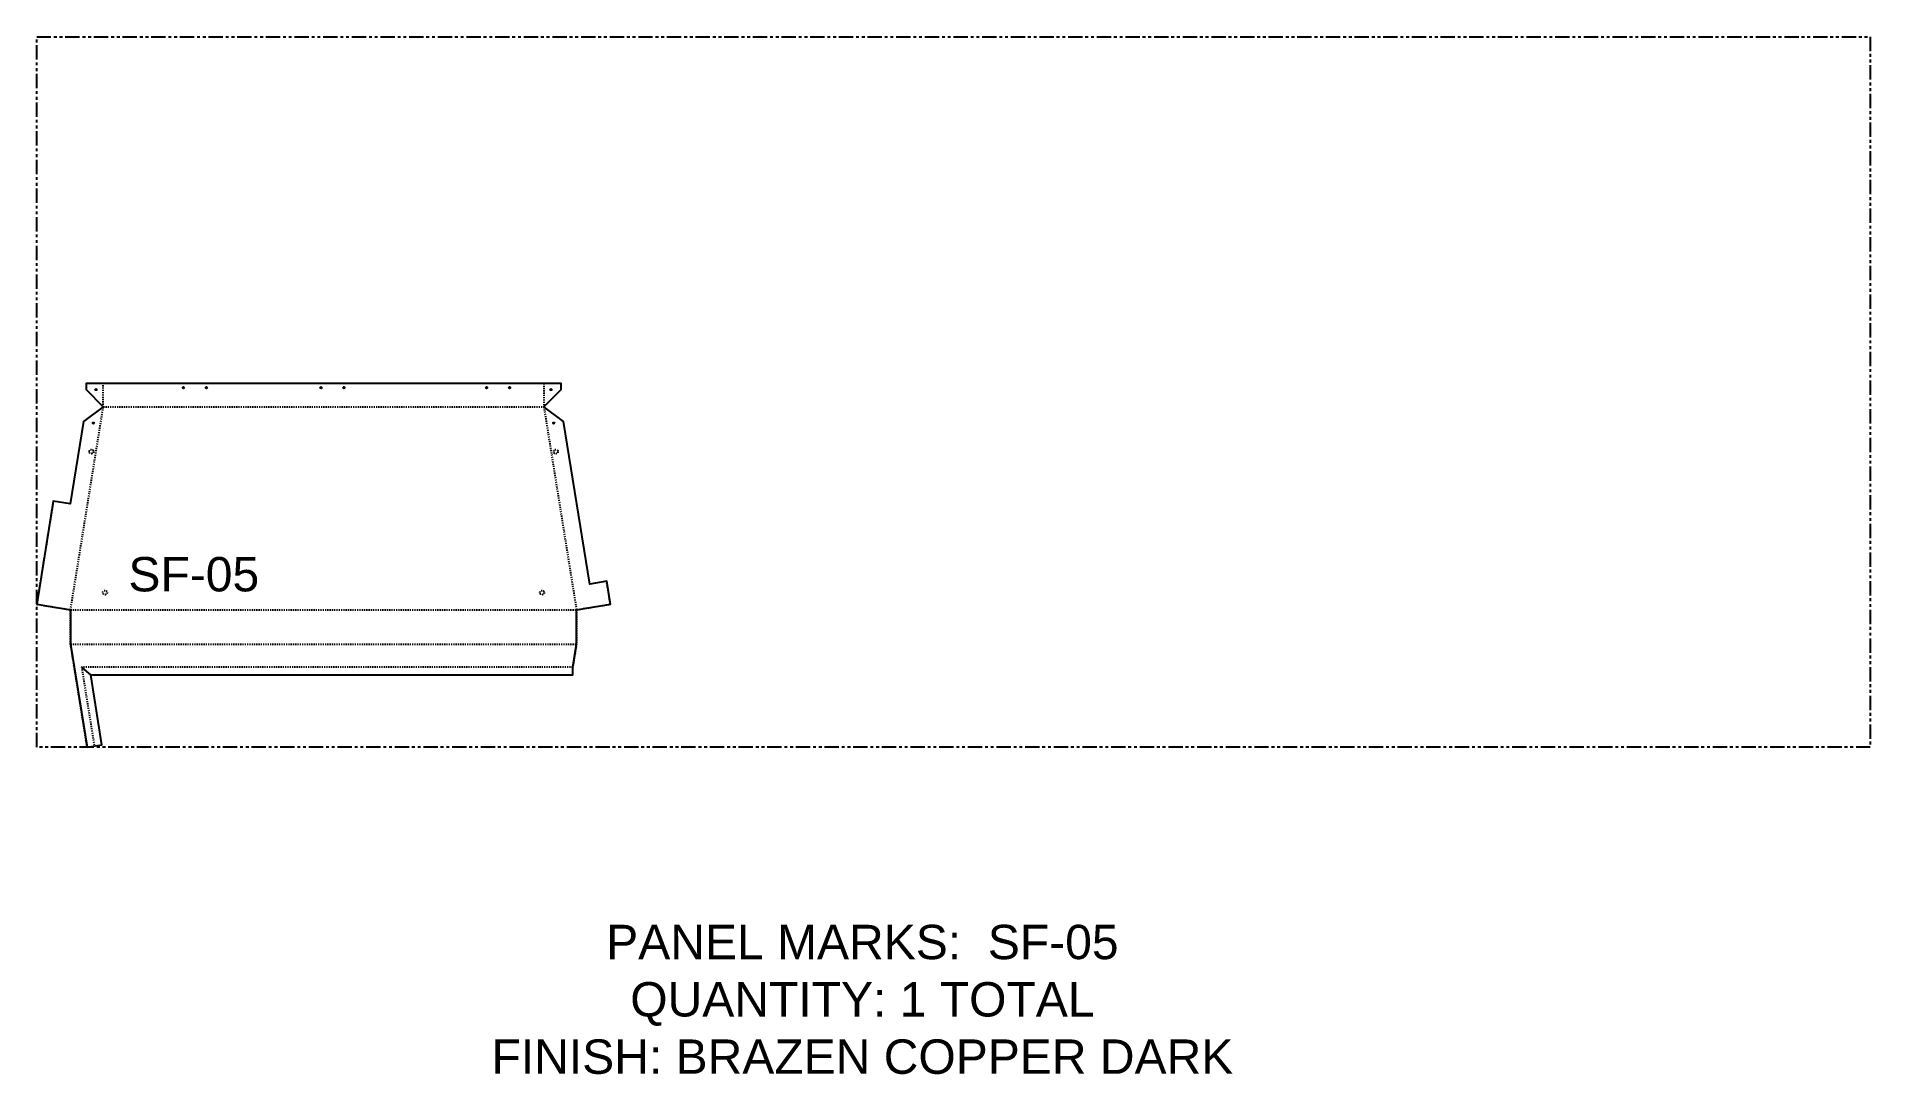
# Model space of a CAD drawing. Header units: inches. Extents: x 0 to 160, y -29 to 62.
import ezdxf

# ---------------------------------------------------------------- set-up
doc = ezdxf.new("R2010")
doc.units = ezdxf.units.IN
doc.header["$MEASUREMENT"] = 0
doc.linetypes.add('HIDDEN', pattern=[0.375, 0.25, -0.125])
doc.linetypes.add('PHANTOM', pattern=[2.5, 1.25, -0.25, 0.25, -0.25, 0.25, -0.25])
for name, color, linetype in [('CUT', 7, 'Continuous'), ('HOLES', 6, 'Continuous'), ('RELIEF', 82, 'Continuous'), ('ROUT', 1, 'HIDDEN'), ('SHEET', 5, 'PHANTOM'), ('TEXT', 2, 'PHANTOM'), ('WEEPS', 3, 'HIDDEN')]:
    doc.layers.add(name, color=color, linetype=linetype)
doc.styles.get("Standard").update_dxf_attribs({"font": 'arial.ttf'})

msp = doc.modelspace()

# ---------------------------------------------------------------- linework, layer by layer
at = {"layer": 'CUT', "ltscale": 0.25}
msp.add_lwpolyline([(4.41, 0), (5.7, 0.21), (4.72, 6.31), (46.78, 6.31), (46.78, 7), (47.1, 9), (47.1, 12), (50.06, 12.48), (49.74, 14.48), (48.26, 14.24), (45.98, 28.43), (44.26, 29.69), (45.76, 31.21), (45.76, 31.75), (4.31, 31.75), (4.31, 31.21), (5.81, 29.69), (4.08, 28.43), (2.93, 21.24), (1.45, 21.48), (0, 12.48), (2.96, 12), (2.96, 9)], close=True, dxfattribs=at)
at = {"layer": 'HOLES', "ltscale": 0.25}
for centre in [(5.18, 31.21), (12.81, 31.38), (14.81, 31.38), (24.81, 31.38), (26.81, 31.38), (39.26, 31.38), (41.26, 31.38), (44.88, 31.21), (4.95, 28.28), (45.12, 28.28)]:
    msp.add_circle(centre, 0.0625, dxfattribs=at)
at = {"layer": 'RELIEF'}
msp.add_line((4.72, 6.31), (4.01, 6.92), dxfattribs=at)
at = {"layer": 'ROUT', "ltscale": 0.25}
for p, q in [((5.81, 29.69), (44.26, 29.69)), ((2.96, 9), (47.1, 9))]:
    msp.add_line(p, q, dxfattribs=at)
for points in [[(4.41, 0), (2.96, 9), (2.96, 12), (5.81, 29.69), (5.81, 31.75)], [(44.26, 31.75), (44.26, 29.69), (47.1, 12), (47.1, 9), (46.78, 7), (3.92, 7), (5.03, 0.1)], [(1.45, 21.48), (0, 12.48), (2.96, 12), (47.1, 12), (50.06, 12.48), (49.74, 14.48)]]:
    msp.add_lwpolyline(points, dxfattribs=at)
at = {"layer": 'SHEET'}
msp.add_lwpolyline([(0, 62), (160, 62), (160, 0), (0, 0)], close=True, dxfattribs=at)
at = {"layer": 'WEEPS', "ltscale": 0.25}
for centre in [(4.77, 25.8), (45.3, 25.8), (5.96, 13.5), (44.1, 13.5)]:
    msp.add_circle(centre, 0.188, dxfattribs=at)

# ---------------------------------------------------------------- texts
at = {"layer": 'TEXT', "char_height": 3, "attachment_point": 5}
for s, width, insert in [('SF-05', 14.5192, (13.71, 15.08)), ('PANEL MARKS:  SF-05\\PQUANTITY: 1 TOTAL\\PFINISH: BRAZEN COPPER DARK', 199.7409, (72.05, -22.01))]:
    msp.add_mtext_dynamic_manual_height_columns(s, width=width, gutter_width=1, heights=[0], dxfattribs=dict(at, insert=insert))

doc.saveas('drawing.dxf')
